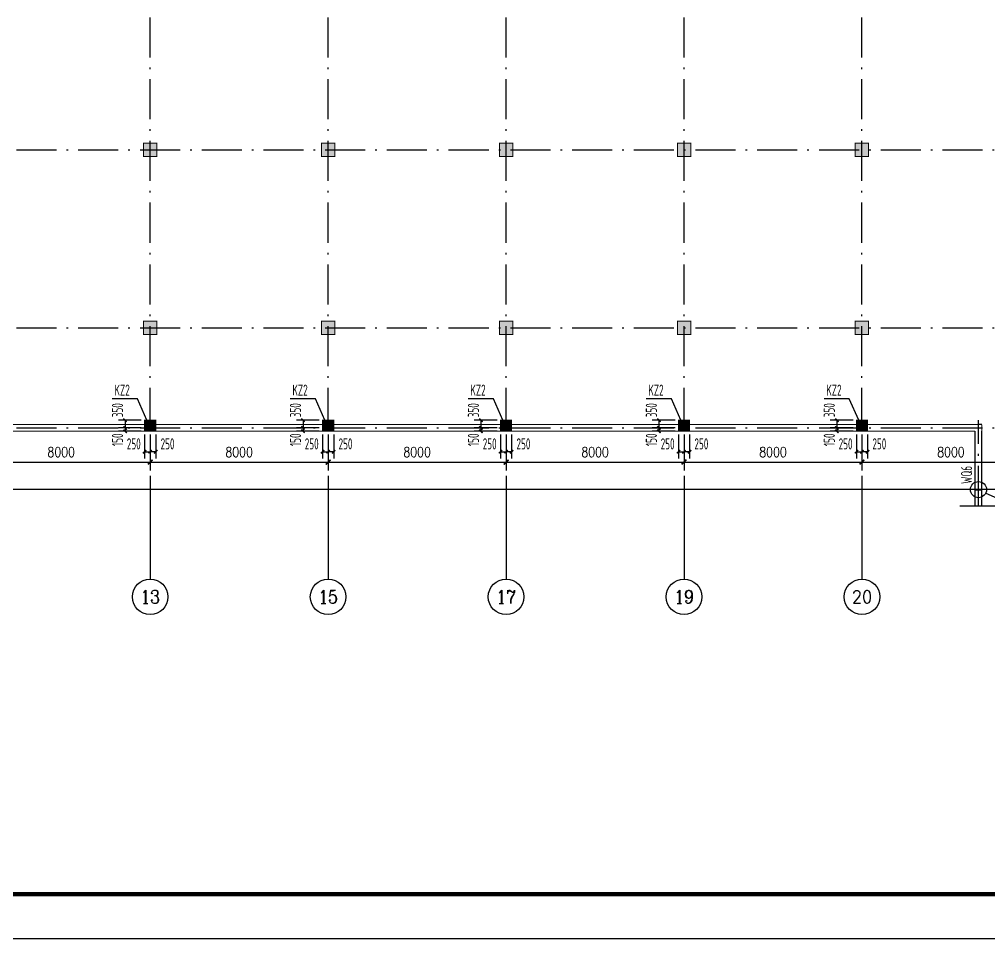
# Model space of a CAD drawing. Extents: x 2468086 to 6957054, y -3413633 to -667223.
# Drawn here: x 5003891 to 5047463, y -1259917 to -1218607 of the extents above; entities that cross this region are included whole.
import ezdxf
from ezdxf.enums import TextEntityAlignment as Align

# ---------------------------------------------------------------- set-up
doc = ezdxf.new("R2010")
doc.units = 0
doc.header["$LTSCALE"] = 100
doc.header["$MEASUREMENT"] = 0
doc.linetypes.add('2', pattern=[18.5, 12, -3, 0.5, -3])
doc.layers.get('0').update_dxf_attribs({"linetype": 'CONTINUOUS'})
doc.layers.get('DEFPOINTS').update_dxf_attribs({"linetype": 'CONTINUOUS'})
for name, color, linetype in [('AXIS', 3, 'CONTINUOUS'), ('AXIS_TEXT', 7, 'CONTINUOUS'), ('PUB_TITLE', 4, 'CONTINUOUS'), ('THIN', 7, 'CONTINUOUS'), ('WALL', 181, 'CONTINUOUS'), ('WINDOW', 4, 'CONTINUOUS'), ('墙__实线', 3, 'CONTINUOUS'), ('柱', 2, 'CONTINUOUS'), ('柱填充', 43, 'CONTINUOUS'), ('柱编号', 211, 'CONTINUOUS'), ('轴线__尺寸数字', 7, 'CONTINUOUS'), ('轴线__点划线', 252, '2'), ('通风井定位', 145, 'CONTINUOUS')]:
    doc.layers.add(name, color=color, linetype=linetype)
doc.styles.add('_TCH_AXIS', font='COMPLEX', dxfattribs={"bigfont": 'GBCBIG'})
doc.styles.add('COMPLEX', font='COMPLEX')
doc.styles.add('DIM_FONT', font='SIMPLEX.shx', dxfattribs={"width": 0.8})
doc.styles.add('GB', font='gbxwxt.shx', dxfattribs={"width": 0.7, "height": 500, "bigfont": 'gbhzfs.shx'})
doc.dimstyles.new('DIMN150', dxfattribs={"dimscale": 1.5, "dimtxt": 300, "dimasz": 100, "dimexe": 250, "dimexo": 300, "dimgap": 150, "dimtad": 1, "dimdec": 0, "dimzin": 0, "dimdsep": 46, "dimtxsty": 'DIM_FONT', "dimblk": 'ARCHTICK', "dimcen": 0.09, "dimclrt": 7, "dimazin": 2, "dimtfac": 1, "dimtdec": 0, "dimtix": 1, "dimtmove": 2, "dimatfit": 3, "dimfxl": 1, "dimtolj": 1, "dimtzin": 0, "dimarcsym": 0})
doc.dimstyles.new('LYSDIM1', dxfattribs={"dimtxt": 375, "dimasz": 1.5, "dimexe": 300, "dimexo": 150, "dimgap": 90, "dimtad": 1, "dimdec": 0, "dimzin": 0, "dimdsep": 46, "dimtxsty": 'GB', "dimblk1": 'JT', "dimblk2": 'JT', "dimsah": 1, "dimcen": 0, "dimclrt": 7, "dimadec": 0, "dimazin": 0, "dimtfac": 1, "dimtdec": 0, "dimtix": 1, "dimtmove": 2, "dimatfit": 3, "dimldrblk": 'JT', "dimfxl": 1, "dimtolj": 1, "dimtzin": 0, "dimarcsym": 0})

# ---------------------------------------------------------------- blocks, each defined once
blk = doc.blocks.new('_ARCHTICK')
at = {"color": 0, "const_width": 0.5}
blk.add_lwpolyline([(-0.71, -0.71), (0.71, 0.71)], dxfattribs=at)
blk = doc.blocks.new('*D2762')
at = {"layer": 'AXIS', "color": 0, "lineweight": -2, "transparency": 16777216}
for p, q in [((5001771, -1237418), (5001771, -1238878)), ((5009771, -1237418), (5009771, -1238878)), ((5001771, -1238503), (5009771, -1238503))]:
    blk.add_line(p, q, dxfattribs=at)
at = {"layer": 'DEFPOINTS', "color": 0, "transparency": 16777216}
for p in [(5001771, -1236968), (5009771, -1236968), (5009771, -1238503)]:
    blk.add_point(p, dxfattribs=at)
at = {"layer": 'AXIS', "color": 0, "lineweight": -2, "transparency": 16777216, "xscale": 150, "yscale": 150, "zscale": 150, "rotation": 180}
blk.add_blockref('_ARCHTICK', (5001771, -1238503), dxfattribs=at)
at = {"layer": 'AXIS', "color": 0, "lineweight": -2, "transparency": 16777216, "xscale": 150, "yscale": 150, "zscale": 150}
blk.add_blockref('_ARCHTICK', (5009771, -1238503), dxfattribs=at)
at = {"layer": 'AXIS', "color": 7, "transparency": 16777216, "insert": (5005771, -1238053), "char_height": 450, "attachment_point": 5, "style": 'DIM_FONT'}
blk.add_mtext('\\A1;8000', dxfattribs=at)
blk = doc.blocks.new('*D2763')
at = {"layer": 'AXIS', "color": 0, "lineweight": -2, "transparency": 16777216}
for p, q in [((5009771, -1237418), (5009771, -1238878)), ((5017771, -1237418), (5017771, -1238878)), ((5009771, -1238503), (5017771, -1238503))]:
    blk.add_line(p, q, dxfattribs=at)
at = {"layer": 'DEFPOINTS', "color": 0, "transparency": 16777216}
for p in [(5009771, -1236968), (5017771, -1236968), (5017771, -1238503)]:
    blk.add_point(p, dxfattribs=at)
at = {"layer": 'AXIS', "color": 0, "lineweight": -2, "transparency": 16777216, "xscale": 150, "yscale": 150, "zscale": 150, "rotation": 180}
blk.add_blockref('_ARCHTICK', (5009771, -1238503), dxfattribs=at)
at = {"layer": 'AXIS', "color": 0, "lineweight": -2, "transparency": 16777216, "xscale": 150, "yscale": 150, "zscale": 150}
blk.add_blockref('_ARCHTICK', (5017771, -1238503), dxfattribs=at)
at = {"layer": 'AXIS', "color": 7, "transparency": 16777216, "insert": (5013771, -1238053), "char_height": 450, "attachment_point": 5, "style": 'DIM_FONT'}
blk.add_mtext('\\A1;8000', dxfattribs=at)
blk = doc.blocks.new('*D2764')
at = {"layer": 'AXIS', "color": 0, "lineweight": -2, "transparency": 16777216}
for p, q in [((5017771, -1237418), (5017771, -1238878)), ((5025771, -1237418), (5025771, -1238878)), ((5017771, -1238503), (5025771, -1238503))]:
    blk.add_line(p, q, dxfattribs=at)
at = {"layer": 'DEFPOINTS', "color": 0, "transparency": 16777216}
for p in [(5017771, -1236968), (5025771, -1236968), (5025771, -1238503)]:
    blk.add_point(p, dxfattribs=at)
at = {"layer": 'AXIS', "color": 0, "lineweight": -2, "transparency": 16777216, "xscale": 150, "yscale": 150, "zscale": 150, "rotation": 180}
blk.add_blockref('_ARCHTICK', (5017771, -1238503), dxfattribs=at)
at = {"layer": 'AXIS', "color": 0, "lineweight": -2, "transparency": 16777216, "xscale": 150, "yscale": 150, "zscale": 150}
blk.add_blockref('_ARCHTICK', (5025771, -1238503), dxfattribs=at)
at = {"layer": 'AXIS', "color": 7, "transparency": 16777216, "insert": (5021771, -1238053), "char_height": 450, "attachment_point": 5, "style": 'DIM_FONT'}
blk.add_mtext('\\A1;8000', dxfattribs=at)
blk = doc.blocks.new('*D2765')
at = {"layer": 'AXIS', "color": 0, "lineweight": -2, "transparency": 16777216}
for p, q in [((5025771, -1237418), (5025771, -1238878)), ((5033771, -1237418), (5033771, -1238878)), ((5025771, -1238503), (5033771, -1238503))]:
    blk.add_line(p, q, dxfattribs=at)
at = {"layer": 'DEFPOINTS', "color": 0, "transparency": 16777216}
for p in [(5025771, -1236968), (5033771, -1236968), (5033771, -1238503)]:
    blk.add_point(p, dxfattribs=at)
at = {"layer": 'AXIS', "color": 0, "lineweight": -2, "transparency": 16777216, "xscale": 150, "yscale": 150, "zscale": 150, "rotation": 180}
blk.add_blockref('_ARCHTICK', (5025771, -1238503), dxfattribs=at)
at = {"layer": 'AXIS', "color": 0, "lineweight": -2, "transparency": 16777216, "xscale": 150, "yscale": 150, "zscale": 150}
blk.add_blockref('_ARCHTICK', (5033771, -1238503), dxfattribs=at)
at = {"layer": 'AXIS', "color": 7, "transparency": 16777216, "insert": (5029771, -1238053), "char_height": 450, "attachment_point": 5, "style": 'DIM_FONT'}
blk.add_mtext('\\A1;8000', dxfattribs=at)
blk = doc.blocks.new('*D2766')
at = {"layer": 'AXIS', "color": 0, "lineweight": -2, "transparency": 16777216}
for p, q in [((5033771, -1237418), (5033771, -1238878)), ((5041771, -1237418), (5041771, -1238878)), ((5033771, -1238503), (5041771, -1238503))]:
    blk.add_line(p, q, dxfattribs=at)
at = {"layer": 'DEFPOINTS', "color": 0, "transparency": 16777216}
for p in [(5033771, -1236968), (5041771, -1236968), (5041771, -1238503)]:
    blk.add_point(p, dxfattribs=at)
at = {"layer": 'AXIS', "color": 0, "lineweight": -2, "transparency": 16777216, "xscale": 150, "yscale": 150, "zscale": 150, "rotation": 180}
blk.add_blockref('_ARCHTICK', (5033771, -1238503), dxfattribs=at)
at = {"layer": 'AXIS', "color": 0, "lineweight": -2, "transparency": 16777216, "xscale": 150, "yscale": 150, "zscale": 150}
blk.add_blockref('_ARCHTICK', (5041771, -1238503), dxfattribs=at)
at = {"layer": 'AXIS', "color": 7, "transparency": 16777216, "insert": (5037771, -1238053), "char_height": 450, "attachment_point": 5, "style": 'DIM_FONT'}
blk.add_mtext('\\A1;8000', dxfattribs=at)
blk = doc.blocks.new('*D2767')
at = {"layer": 'AXIS', "color": 0, "lineweight": -2, "transparency": 16777216}
for p, q in [((5041771, -1237418), (5041771, -1238878)), ((5049771, -1237418), (5049771, -1238878)), ((5041771, -1238503), (5049771, -1238503))]:
    blk.add_line(p, q, dxfattribs=at)
at = {"layer": 'DEFPOINTS', "color": 0, "transparency": 16777216}
for p in [(5041771, -1236968), (5049771, -1236968), (5049771, -1238503)]:
    blk.add_point(p, dxfattribs=at)
at = {"layer": 'AXIS', "color": 0, "lineweight": -2, "transparency": 16777216, "xscale": 150, "yscale": 150, "zscale": 150, "rotation": 180}
blk.add_blockref('_ARCHTICK', (5041771, -1238503), dxfattribs=at)
at = {"layer": 'AXIS', "color": 0, "lineweight": -2, "transparency": 16777216, "xscale": 150, "yscale": 150, "zscale": 150}
blk.add_blockref('_ARCHTICK', (5049771, -1238503), dxfattribs=at)
at = {"layer": 'AXIS', "color": 7, "transparency": 16777216, "insert": (5045771, -1238053), "char_height": 450, "attachment_point": 5, "style": 'DIM_FONT'}
blk.add_mtext('\\A1;8000', dxfattribs=at)
blk = doc.blocks.new('*D2901')
at = {"layer": 'AXIS', "color": 0, "lineweight": -2, "transparency": 16777216}
for p, q in [((4926331, -1237868), (4926331, -1240100)), ((5206271, -1237868), (5206271, -1240100)), ((4926331, -1239725), (5206271, -1239725))]:
    blk.add_line(p, q, dxfattribs=at)
at = {"layer": 'DEFPOINTS', "color": 0, "transparency": 16777216}
for p in [(4926331, -1237418), (5206271, -1237418), (5206271, -1239725)]:
    blk.add_point(p, dxfattribs=at)
at = {"layer": 'AXIS', "color": 0, "lineweight": -2, "transparency": 16777216, "xscale": 150, "yscale": 150, "zscale": 150, "rotation": 180}
blk.add_blockref('_ARCHTICK', (4926331, -1239725), dxfattribs=at)
at = {"layer": 'AXIS', "color": 0, "lineweight": -2, "transparency": 16777216, "xscale": 150, "yscale": 150, "zscale": 150}
blk.add_blockref('_ARCHTICK', (5206271, -1239725), dxfattribs=at)
at = {"layer": 'AXIS', "color": 7, "transparency": 16777216, "insert": (5066301, -1239275), "char_height": 450, "attachment_point": 5, "style": 'DIM_FONT'}
blk.add_mtext('\\A1;279940', dxfattribs=at)
blk = doc.blocks.new('_AXISO')
blk.add_circle((0, 0), 0.5)
at = {"layer": 'AXIS_TEXT', "style": 'COMPLEX', "width": 1.041667}
blk.add_attdef('A', text='', height=0.56, dxfattribs=at).set_placement((-0.25, -0.28), (0.25, -0.28), align=Align.FIT)
blk = doc.blocks.new('JT')
at = {"layer": '轴线__尺寸数字', "const_width": 45}
blk.add_lwpolyline([(-50, -50), (50, 50)], dxfattribs=at)
blk.add_lwpolyline([(-50, -50), (50, 50)], dxfattribs=at)
blk = doc.blocks.new('*D3275')
at = {"layer": 'DEFPOINTS', "color": 0, "transparency": 16777216}
for p in [(5040642, -1236968), (5041521, -1236618), (5041521, -1236968)]:
    blk.add_point(p, dxfattribs=at)
at = {"layer": '通风井定位', "color": 0, "lineweight": -2, "transparency": 16777216}
for p, q in [((5041371, -1236618), (5040342, -1236618)), ((5041371, -1236968), (5040342, -1236968)), ((5040642, -1236619), (5040642, -1236966))]:
    blk.add_line(p, q, dxfattribs=at)
at = {"layer": '通风井定位', "color": 0, "lineweight": -2, "transparency": 16777216, "xscale": 1.5, "yscale": 1.5, "zscale": 1.5}
for p, rotation in [((5040642, -1236618), 90), ((5040642, -1236968), 270)]:
    blk.add_blockref('JT', p, dxfattribs=dict(at, rotation=rotation))
at = {"layer": '通风井定位', "color": 7, "transparency": 16777216, "insert": (5040302, -1236170), "char_height": 500, "attachment_point": 5, "rotation": 90, "style": 'GB'}
blk.add_mtext('\\A1;350', dxfattribs=at)
blk = doc.blocks.new('*D3276')
at = {"layer": 'DEFPOINTS', "color": 0, "transparency": 16777216}
for p in [(5041521, -1236968), (5040642, -1237118), (5041521, -1237118)]:
    blk.add_point(p, dxfattribs=at)
at = {"layer": '通风井定位', "color": 0, "lineweight": -2, "transparency": 16777216}
for p, q in [((5041371, -1236968), (5040342, -1236968)), ((5040642, -1236966), (5040642, -1236965)), ((5040642, -1236968), (5040642, -1237118)), ((5041371, -1237118), (5040342, -1237118)), ((5040642, -1237119), (5040642, -1237121))]:
    blk.add_line(p, q, dxfattribs=at)
at = {"layer": '通风井定位', "color": 0, "lineweight": -2, "transparency": 16777216, "xscale": 1.5, "yscale": 1.5, "zscale": 1.5}
for p, rotation in [((5040642, -1236968), 270), ((5040642, -1237118), 90)]:
    blk.add_blockref('JT', p, dxfattribs=dict(at, rotation=rotation))
at = {"layer": '通风井定位', "color": 7, "transparency": 16777216, "insert": (5040302, -1237501), "char_height": 500, "attachment_point": 5, "rotation": 90, "style": 'GB'}
blk.add_mtext('\\A1;150', dxfattribs=at)
blk = doc.blocks.new('*D3277')
at = {"layer": 'DEFPOINTS', "color": 0, "transparency": 16777216}
for p in [(5041771, -1237118), (5042021, -1237118), (5041771, -1238037)]:
    blk.add_point(p, dxfattribs=at)
at = {"layer": '通风井定位', "color": 0, "lineweight": -2, "transparency": 16777216}
for p, q in [((5041771, -1237268), (5041771, -1238337)), ((5042021, -1237268), (5042021, -1238337)), ((5042019, -1238037), (5041772, -1238037))]:
    blk.add_line(p, q, dxfattribs=at)
at = {"layer": '通风井定位', "color": 0, "lineweight": -2, "transparency": 16777216, "xscale": 1.5, "yscale": 1.5, "zscale": 1.5, "rotation": 180}
blk.add_blockref('JT', (5041771, -1238037), dxfattribs=at)
at = {"layer": '通风井定位', "color": 0, "lineweight": -2, "transparency": 16777216, "xscale": 1.5, "yscale": 1.5, "zscale": 1.5}
blk.add_blockref('JT', (5042021, -1238037), dxfattribs=at)
at = {"layer": '通风井定位', "color": 7, "transparency": 16777216, "insert": (5042551, -1237684), "char_height": 500, "attachment_point": 5, "style": 'GB'}
blk.add_mtext('\\A1;250', dxfattribs=at)
blk = doc.blocks.new('*D3278')
at = {"layer": 'DEFPOINTS', "color": 0, "transparency": 16777216}
for p in [(5041521, -1237118), (5041771, -1237118), (5041771, -1238037)]:
    blk.add_point(p, dxfattribs=at)
at = {"layer": '通风井定位', "color": 0, "lineweight": -2, "transparency": 16777216}
for p, q in [((5041521, -1237268), (5041521, -1238337)), ((5041771, -1237268), (5041771, -1238337)), ((5041522, -1238037), (5041769, -1238037))]:
    blk.add_line(p, q, dxfattribs=at)
at = {"layer": '通风井定位', "color": 0, "lineweight": -2, "transparency": 16777216, "xscale": 1.5, "yscale": 1.5, "zscale": 1.5, "rotation": 180}
blk.add_blockref('JT', (5041521, -1238037), dxfattribs=at)
at = {"layer": '通风井定位', "color": 0, "lineweight": -2, "transparency": 16777216, "xscale": 1.5, "yscale": 1.5, "zscale": 1.5}
blk.add_blockref('JT', (5041771, -1238037), dxfattribs=at)
at = {"layer": '通风井定位', "color": 7, "transparency": 16777216, "insert": (5041033, -1237684), "char_height": 500, "attachment_point": 5, "style": 'GB'}
blk.add_mtext('\\A1;250', dxfattribs=at)
blk = doc.blocks.new('*D3279')
at = {"layer": 'DEFPOINTS', "color": 0, "transparency": 16777216}
for p in [(5032642, -1236968), (5033521, -1236618), (5033521, -1236968)]:
    blk.add_point(p, dxfattribs=at)
at = {"layer": '通风井定位', "color": 0, "lineweight": -2, "transparency": 16777216}
for p, q in [((5033371, -1236618), (5032342, -1236618)), ((5033371, -1236968), (5032342, -1236968)), ((5032642, -1236619), (5032642, -1236966))]:
    blk.add_line(p, q, dxfattribs=at)
at = {"layer": '通风井定位', "color": 0, "lineweight": -2, "transparency": 16777216, "xscale": 1.5, "yscale": 1.5, "zscale": 1.5}
for p, rotation in [((5032642, -1236618), 90), ((5032642, -1236968), 270)]:
    blk.add_blockref('JT', p, dxfattribs=dict(at, rotation=rotation))
at = {"layer": '通风井定位', "color": 7, "transparency": 16777216, "insert": (5032302, -1236170), "char_height": 500, "attachment_point": 5, "rotation": 90, "style": 'GB'}
blk.add_mtext('\\A1;350', dxfattribs=at)
blk = doc.blocks.new('*D3280')
at = {"layer": 'DEFPOINTS', "color": 0, "transparency": 16777216}
for p in [(5033521, -1236968), (5032642, -1237118), (5033521, -1237118)]:
    blk.add_point(p, dxfattribs=at)
at = {"layer": '通风井定位', "color": 0, "lineweight": -2, "transparency": 16777216}
for p, q in [((5033371, -1236968), (5032342, -1236968)), ((5032642, -1236966), (5032642, -1236965)), ((5032642, -1236968), (5032642, -1237118)), ((5033371, -1237118), (5032342, -1237118)), ((5032642, -1237119), (5032642, -1237121))]:
    blk.add_line(p, q, dxfattribs=at)
at = {"layer": '通风井定位', "color": 0, "lineweight": -2, "transparency": 16777216, "xscale": 1.5, "yscale": 1.5, "zscale": 1.5}
for p, rotation in [((5032642, -1236968), 270), ((5032642, -1237118), 90)]:
    blk.add_blockref('JT', p, dxfattribs=dict(at, rotation=rotation))
at = {"layer": '通风井定位', "color": 7, "transparency": 16777216, "insert": (5032302, -1237501), "char_height": 500, "attachment_point": 5, "rotation": 90, "style": 'GB'}
blk.add_mtext('\\A1;150', dxfattribs=at)
blk = doc.blocks.new('*D3281')
at = {"layer": 'DEFPOINTS', "color": 0, "transparency": 16777216}
for p in [(5033771, -1237118), (5034021, -1237118), (5033771, -1238037)]:
    blk.add_point(p, dxfattribs=at)
at = {"layer": '通风井定位', "color": 0, "lineweight": -2, "transparency": 16777216}
for p, q in [((5033771, -1237268), (5033771, -1238337)), ((5034021, -1237268), (5034021, -1238337)), ((5034019, -1238037), (5033772, -1238037))]:
    blk.add_line(p, q, dxfattribs=at)
at = {"layer": '通风井定位', "color": 0, "lineweight": -2, "transparency": 16777216, "xscale": 1.5, "yscale": 1.5, "zscale": 1.5, "rotation": 180}
blk.add_blockref('JT', (5033771, -1238037), dxfattribs=at)
at = {"layer": '通风井定位', "color": 0, "lineweight": -2, "transparency": 16777216, "xscale": 1.5, "yscale": 1.5, "zscale": 1.5}
blk.add_blockref('JT', (5034021, -1238037), dxfattribs=at)
at = {"layer": '通风井定位', "color": 7, "transparency": 16777216, "insert": (5034551, -1237684), "char_height": 500, "attachment_point": 5, "style": 'GB'}
blk.add_mtext('\\A1;250', dxfattribs=at)
blk = doc.blocks.new('*D3282')
at = {"layer": 'DEFPOINTS', "color": 0, "transparency": 16777216}
for p in [(5033521, -1237118), (5033771, -1237118), (5033771, -1238037)]:
    blk.add_point(p, dxfattribs=at)
at = {"layer": '通风井定位', "color": 0, "lineweight": -2, "transparency": 16777216}
for p, q in [((5033521, -1237268), (5033521, -1238337)), ((5033771, -1237268), (5033771, -1238337)), ((5033522, -1238037), (5033769, -1238037))]:
    blk.add_line(p, q, dxfattribs=at)
at = {"layer": '通风井定位', "color": 0, "lineweight": -2, "transparency": 16777216, "xscale": 1.5, "yscale": 1.5, "zscale": 1.5, "rotation": 180}
blk.add_blockref('JT', (5033521, -1238037), dxfattribs=at)
at = {"layer": '通风井定位', "color": 0, "lineweight": -2, "transparency": 16777216, "xscale": 1.5, "yscale": 1.5, "zscale": 1.5}
blk.add_blockref('JT', (5033771, -1238037), dxfattribs=at)
at = {"layer": '通风井定位', "color": 7, "transparency": 16777216, "insert": (5033033, -1237684), "char_height": 500, "attachment_point": 5, "style": 'GB'}
blk.add_mtext('\\A1;250', dxfattribs=at)
blk = doc.blocks.new('*D3283')
at = {"layer": 'DEFPOINTS', "color": 0, "transparency": 16777216}
for p in [(5024642, -1236968), (5025521, -1236618), (5025521, -1236968)]:
    blk.add_point(p, dxfattribs=at)
at = {"layer": '通风井定位', "color": 0, "lineweight": -2, "transparency": 16777216}
for p, q in [((5025371, -1236618), (5024342, -1236618)), ((5025371, -1236968), (5024342, -1236968)), ((5024642, -1236619), (5024642, -1236966))]:
    blk.add_line(p, q, dxfattribs=at)
at = {"layer": '通风井定位', "color": 0, "lineweight": -2, "transparency": 16777216, "xscale": 1.5, "yscale": 1.5, "zscale": 1.5}
for p, rotation in [((5024642, -1236618), 90), ((5024642, -1236968), 270)]:
    blk.add_blockref('JT', p, dxfattribs=dict(at, rotation=rotation))
at = {"layer": '通风井定位', "color": 7, "transparency": 16777216, "insert": (5024302, -1236170), "char_height": 500, "attachment_point": 5, "rotation": 90, "style": 'GB'}
blk.add_mtext('\\A1;350', dxfattribs=at)
blk = doc.blocks.new('*D3284')
at = {"layer": 'DEFPOINTS', "color": 0, "transparency": 16777216}
for p in [(5025521, -1236968), (5024642, -1237118), (5025521, -1237118)]:
    blk.add_point(p, dxfattribs=at)
at = {"layer": '通风井定位', "color": 0, "lineweight": -2, "transparency": 16777216}
for p, q in [((5025371, -1236968), (5024342, -1236968)), ((5024642, -1236966), (5024642, -1236965)), ((5024642, -1236968), (5024642, -1237118)), ((5025371, -1237118), (5024342, -1237118)), ((5024642, -1237119), (5024642, -1237121))]:
    blk.add_line(p, q, dxfattribs=at)
at = {"layer": '通风井定位', "color": 0, "lineweight": -2, "transparency": 16777216, "xscale": 1.5, "yscale": 1.5, "zscale": 1.5}
for p, rotation in [((5024642, -1236968), 270), ((5024642, -1237118), 90)]:
    blk.add_blockref('JT', p, dxfattribs=dict(at, rotation=rotation))
at = {"layer": '通风井定位', "color": 7, "transparency": 16777216, "insert": (5024302, -1237501), "char_height": 500, "attachment_point": 5, "rotation": 90, "style": 'GB'}
blk.add_mtext('\\A1;150', dxfattribs=at)
blk = doc.blocks.new('*D3285')
at = {"layer": 'DEFPOINTS', "color": 0, "transparency": 16777216}
for p in [(5025771, -1237118), (5026021, -1237118), (5025771, -1238037)]:
    blk.add_point(p, dxfattribs=at)
at = {"layer": '通风井定位', "color": 0, "lineweight": -2, "transparency": 16777216}
for p, q in [((5025771, -1237268), (5025771, -1238337)), ((5026021, -1237268), (5026021, -1238337)), ((5026019, -1238037), (5025772, -1238037))]:
    blk.add_line(p, q, dxfattribs=at)
at = {"layer": '通风井定位', "color": 0, "lineweight": -2, "transparency": 16777216, "xscale": 1.5, "yscale": 1.5, "zscale": 1.5, "rotation": 180}
blk.add_blockref('JT', (5025771, -1238037), dxfattribs=at)
at = {"layer": '通风井定位', "color": 0, "lineweight": -2, "transparency": 16777216, "xscale": 1.5, "yscale": 1.5, "zscale": 1.5}
blk.add_blockref('JT', (5026021, -1238037), dxfattribs=at)
at = {"layer": '通风井定位', "color": 7, "transparency": 16777216, "insert": (5026551, -1237684), "char_height": 500, "attachment_point": 5, "style": 'GB'}
blk.add_mtext('\\A1;250', dxfattribs=at)
blk = doc.blocks.new('*D3286')
at = {"layer": 'DEFPOINTS', "color": 0, "transparency": 16777216}
for p in [(5025521, -1237118), (5025771, -1237118), (5025771, -1238037)]:
    blk.add_point(p, dxfattribs=at)
at = {"layer": '通风井定位', "color": 0, "lineweight": -2, "transparency": 16777216}
for p, q in [((5025521, -1237268), (5025521, -1238337)), ((5025771, -1237268), (5025771, -1238337)), ((5025522, -1238037), (5025769, -1238037))]:
    blk.add_line(p, q, dxfattribs=at)
at = {"layer": '通风井定位', "color": 0, "lineweight": -2, "transparency": 16777216, "xscale": 1.5, "yscale": 1.5, "zscale": 1.5, "rotation": 180}
blk.add_blockref('JT', (5025521, -1238037), dxfattribs=at)
at = {"layer": '通风井定位', "color": 0, "lineweight": -2, "transparency": 16777216, "xscale": 1.5, "yscale": 1.5, "zscale": 1.5}
blk.add_blockref('JT', (5025771, -1238037), dxfattribs=at)
at = {"layer": '通风井定位', "color": 7, "transparency": 16777216, "insert": (5025033, -1237684), "char_height": 500, "attachment_point": 5, "style": 'GB'}
blk.add_mtext('\\A1;250', dxfattribs=at)
blk = doc.blocks.new('*D3287')
at = {"layer": 'DEFPOINTS', "color": 0, "transparency": 16777216}
for p in [(5016642, -1236968), (5017521, -1236618), (5017521, -1236968)]:
    blk.add_point(p, dxfattribs=at)
at = {"layer": '通风井定位', "color": 0, "lineweight": -2, "transparency": 16777216}
for p, q in [((5017371, -1236618), (5016342, -1236618)), ((5017371, -1236968), (5016342, -1236968)), ((5016642, -1236619), (5016642, -1236966))]:
    blk.add_line(p, q, dxfattribs=at)
at = {"layer": '通风井定位', "color": 0, "lineweight": -2, "transparency": 16777216, "xscale": 1.5, "yscale": 1.5, "zscale": 1.5}
for p, rotation in [((5016642, -1236618), 90), ((5016642, -1236968), 270)]:
    blk.add_blockref('JT', p, dxfattribs=dict(at, rotation=rotation))
at = {"layer": '通风井定位', "color": 7, "transparency": 16777216, "insert": (5016302, -1236170), "char_height": 500, "attachment_point": 5, "rotation": 90, "style": 'GB'}
blk.add_mtext('\\A1;350', dxfattribs=at)
blk = doc.blocks.new('*D3288')
at = {"layer": 'DEFPOINTS', "color": 0, "transparency": 16777216}
for p in [(5017521, -1236968), (5016642, -1237118), (5017521, -1237118)]:
    blk.add_point(p, dxfattribs=at)
at = {"layer": '通风井定位', "color": 0, "lineweight": -2, "transparency": 16777216}
for p, q in [((5017371, -1236968), (5016342, -1236968)), ((5016642, -1236966), (5016642, -1236965)), ((5016642, -1236968), (5016642, -1237118)), ((5017371, -1237118), (5016342, -1237118)), ((5016642, -1237119), (5016642, -1237121))]:
    blk.add_line(p, q, dxfattribs=at)
at = {"layer": '通风井定位', "color": 0, "lineweight": -2, "transparency": 16777216, "xscale": 1.5, "yscale": 1.5, "zscale": 1.5}
for p, rotation in [((5016642, -1236968), 270), ((5016642, -1237118), 90)]:
    blk.add_blockref('JT', p, dxfattribs=dict(at, rotation=rotation))
at = {"layer": '通风井定位', "color": 7, "transparency": 16777216, "insert": (5016302, -1237501), "char_height": 500, "attachment_point": 5, "rotation": 90, "style": 'GB'}
blk.add_mtext('\\A1;150', dxfattribs=at)
blk = doc.blocks.new('*D3289')
at = {"layer": 'DEFPOINTS', "color": 0, "transparency": 16777216}
for p in [(5017771, -1237118), (5018021, -1237118), (5017771, -1238037)]:
    blk.add_point(p, dxfattribs=at)
at = {"layer": '通风井定位', "color": 0, "lineweight": -2, "transparency": 16777216}
for p, q in [((5017771, -1237268), (5017771, -1238337)), ((5018021, -1237268), (5018021, -1238337)), ((5018019, -1238037), (5017772, -1238037))]:
    blk.add_line(p, q, dxfattribs=at)
at = {"layer": '通风井定位', "color": 0, "lineweight": -2, "transparency": 16777216, "xscale": 1.5, "yscale": 1.5, "zscale": 1.5, "rotation": 180}
blk.add_blockref('JT', (5017771, -1238037), dxfattribs=at)
at = {"layer": '通风井定位', "color": 0, "lineweight": -2, "transparency": 16777216, "xscale": 1.5, "yscale": 1.5, "zscale": 1.5}
blk.add_blockref('JT', (5018021, -1238037), dxfattribs=at)
at = {"layer": '通风井定位', "color": 7, "transparency": 16777216, "insert": (5018551, -1237684), "char_height": 500, "attachment_point": 5, "style": 'GB'}
blk.add_mtext('\\A1;250', dxfattribs=at)
blk = doc.blocks.new('*D3290')
at = {"layer": 'DEFPOINTS', "color": 0, "transparency": 16777216}
for p in [(5017521, -1237118), (5017771, -1237118), (5017771, -1238037)]:
    blk.add_point(p, dxfattribs=at)
at = {"layer": '通风井定位', "color": 0, "lineweight": -2, "transparency": 16777216}
for p, q in [((5017521, -1237268), (5017521, -1238337)), ((5017771, -1237268), (5017771, -1238337)), ((5017522, -1238037), (5017769, -1238037))]:
    blk.add_line(p, q, dxfattribs=at)
at = {"layer": '通风井定位', "color": 0, "lineweight": -2, "transparency": 16777216, "xscale": 1.5, "yscale": 1.5, "zscale": 1.5, "rotation": 180}
blk.add_blockref('JT', (5017521, -1238037), dxfattribs=at)
at = {"layer": '通风井定位', "color": 0, "lineweight": -2, "transparency": 16777216, "xscale": 1.5, "yscale": 1.5, "zscale": 1.5}
blk.add_blockref('JT', (5017771, -1238037), dxfattribs=at)
at = {"layer": '通风井定位', "color": 7, "transparency": 16777216, "insert": (5017033, -1237684), "char_height": 500, "attachment_point": 5, "style": 'GB'}
blk.add_mtext('\\A1;250', dxfattribs=at)
blk = doc.blocks.new('*D3291')
at = {"layer": 'DEFPOINTS', "color": 0, "transparency": 16777216}
for p in [(5008642, -1236968), (5009521, -1236618), (5009521, -1236968)]:
    blk.add_point(p, dxfattribs=at)
at = {"layer": '通风井定位', "color": 0, "lineweight": -2, "transparency": 16777216}
for p, q in [((5009371, -1236618), (5008342, -1236618)), ((5009371, -1236968), (5008342, -1236968)), ((5008642, -1236619), (5008642, -1236966))]:
    blk.add_line(p, q, dxfattribs=at)
at = {"layer": '通风井定位', "color": 0, "lineweight": -2, "transparency": 16777216, "xscale": 1.5, "yscale": 1.5, "zscale": 1.5}
for p, rotation in [((5008642, -1236618), 90), ((5008642, -1236968), 270)]:
    blk.add_blockref('JT', p, dxfattribs=dict(at, rotation=rotation))
at = {"layer": '通风井定位', "color": 7, "transparency": 16777216, "insert": (5008302, -1236170), "char_height": 500, "attachment_point": 5, "rotation": 90, "style": 'GB'}
blk.add_mtext('\\A1;350', dxfattribs=at)
blk = doc.blocks.new('*D3292')
at = {"layer": 'DEFPOINTS', "color": 0, "transparency": 16777216}
for p in [(5009521, -1236968), (5008642, -1237118), (5009521, -1237118)]:
    blk.add_point(p, dxfattribs=at)
at = {"layer": '通风井定位', "color": 0, "lineweight": -2, "transparency": 16777216}
for p, q in [((5009371, -1236968), (5008342, -1236968)), ((5008642, -1236966), (5008642, -1236965)), ((5008642, -1236968), (5008642, -1237118)), ((5009371, -1237118), (5008342, -1237118)), ((5008642, -1237119), (5008642, -1237121))]:
    blk.add_line(p, q, dxfattribs=at)
at = {"layer": '通风井定位', "color": 0, "lineweight": -2, "transparency": 16777216, "xscale": 1.5, "yscale": 1.5, "zscale": 1.5}
for p, rotation in [((5008642, -1236968), 270), ((5008642, -1237118), 90)]:
    blk.add_blockref('JT', p, dxfattribs=dict(at, rotation=rotation))
at = {"layer": '通风井定位', "color": 7, "transparency": 16777216, "insert": (5008302, -1237501), "char_height": 500, "attachment_point": 5, "rotation": 90, "style": 'GB'}
blk.add_mtext('\\A1;150', dxfattribs=at)
blk = doc.blocks.new('*D3293')
at = {"layer": 'DEFPOINTS', "color": 0, "transparency": 16777216}
for p in [(5009771, -1237118), (5010021, -1237118), (5009771, -1238037)]:
    blk.add_point(p, dxfattribs=at)
at = {"layer": '通风井定位', "color": 0, "lineweight": -2, "transparency": 16777216}
for p, q in [((5009771, -1237268), (5009771, -1238337)), ((5010021, -1237268), (5010021, -1238337)), ((5010019, -1238037), (5009772, -1238037))]:
    blk.add_line(p, q, dxfattribs=at)
at = {"layer": '通风井定位', "color": 0, "lineweight": -2, "transparency": 16777216, "xscale": 1.5, "yscale": 1.5, "zscale": 1.5, "rotation": 180}
blk.add_blockref('JT', (5009771, -1238037), dxfattribs=at)
at = {"layer": '通风井定位', "color": 0, "lineweight": -2, "transparency": 16777216, "xscale": 1.5, "yscale": 1.5, "zscale": 1.5}
blk.add_blockref('JT', (5010021, -1238037), dxfattribs=at)
at = {"layer": '通风井定位', "color": 7, "transparency": 16777216, "insert": (5010551, -1237684), "char_height": 500, "attachment_point": 5, "style": 'GB'}
blk.add_mtext('\\A1;250', dxfattribs=at)
blk = doc.blocks.new('*D3294')
at = {"layer": 'DEFPOINTS', "color": 0, "transparency": 16777216}
for p in [(5009521, -1237118), (5009771, -1237118), (5009771, -1238037)]:
    blk.add_point(p, dxfattribs=at)
at = {"layer": '通风井定位', "color": 0, "lineweight": -2, "transparency": 16777216}
for p, q in [((5009521, -1237268), (5009521, -1238337)), ((5009771, -1237268), (5009771, -1238337)), ((5009522, -1238037), (5009769, -1238037))]:
    blk.add_line(p, q, dxfattribs=at)
at = {"layer": '通风井定位', "color": 0, "lineweight": -2, "transparency": 16777216, "xscale": 1.5, "yscale": 1.5, "zscale": 1.5, "rotation": 180}
blk.add_blockref('JT', (5009521, -1238037), dxfattribs=at)
at = {"layer": '通风井定位', "color": 0, "lineweight": -2, "transparency": 16777216, "xscale": 1.5, "yscale": 1.5, "zscale": 1.5}
blk.add_blockref('JT', (5009771, -1238037), dxfattribs=at)
at = {"layer": '通风井定位', "color": 7, "transparency": 16777216, "insert": (5009033, -1237684), "char_height": 500, "attachment_point": 5, "style": 'GB'}
blk.add_mtext('\\A1;250', dxfattribs=at)
blk = doc.blocks.new('a00')
at = {"layer": 'PUB_TITLE'}
blk.add_lwpolyline([(2049330, 4204231), (2376330, 4204231), (2376330, 4372431), (2049330, 4372431)], close=True, dxfattribs=at)
at = {"layer": 'PUB_TITLE', "const_width": 200}
blk.add_lwpolyline([(2054330, 4206231), (2374330, 4206231), (2374330, 4370431), (2054330, 4370431)], close=True, dxfattribs=at)

msp = doc.modelspace()

# ---------------------------------------------------------------- hatches: boundary and pattern name
at = {"layer": '柱填充'}
for points in [[(5009470.8, -1224167.6), (5009470.8, -1224767.6), (5010070.8, -1224767.6), (5010070.8, -1224167.6)], [(5017470.8, -1224167.6), (5017470.8, -1224767.6), (5018070.8, -1224767.6), (5018070.8, -1224167.6)], [(5025470.8, -1224167.6), (5025470.8, -1224767.6), (5026070.8, -1224767.6), (5026070.8, -1224167.6)], [(5033470.8, -1224167.6), (5033470.8, -1224767.6), (5034070.8, -1224767.6), (5034070.8, -1224167.6)], [(5041470.8, -1224167.6), (5041470.8, -1224767.6), (5042070.8, -1224767.6), (5042070.8, -1224167.6)], [(5009470.8, -1232167.6), (5009470.8, -1232767.6), (5010070.8, -1232767.6), (5010070.8, -1232167.6)], [(5017470.8, -1232167.6), (5017470.8, -1232767.6), (5018070.8, -1232767.6), (5018070.8, -1232167.6)], [(5025470.8, -1232167.6), (5025470.8, -1232767.6), (5026070.8, -1232767.6), (5026070.8, -1232167.6)], [(5033470.8, -1232167.6), (5033470.8, -1232767.6), (5034070.8, -1232767.6), (5034070.8, -1232167.6)], [(5041470.8, -1232167.6), (5041470.8, -1232767.6), (5042070.8, -1232767.6), (5042070.8, -1232167.6)], [(5009520.8, -1236617.6), (5009520.8, -1237117.6), (5010020.8, -1237117.6), (5010020.8, -1236617.6)], [(5017520.8, -1236617.6), (5017520.8, -1237117.6), (5018020.8, -1237117.6), (5018020.8, -1236617.6)], [(5025520.8, -1236617.6), (5025520.8, -1237117.6), (5026020.8, -1237117.6), (5026020.8, -1236617.6)], [(5033520.8, -1236617.6), (5033520.8, -1237117.6), (5034020.8, -1237117.6), (5034020.8, -1236617.6)], [(5041520.8, -1236617.6), (5041520.8, -1237117.6), (5042020.8, -1237117.6), (5042020.8, -1236617.6)]]:
    msp.add_hatch(color=256, dxfattribs=at).paths.add_polyline_path(points)

# ---------------------------------------------------------------- linework, layer by layer
at = {"layer": 'AXIS'}
for p, q in [((5009770.8, -1239123.1), (5009770.8, -1243757)), ((5017770.8, -1239123.1), (5017770.8, -1243757)), ((5025770.8, -1239123.1), (5025770.8, -1243757)), ((5033770.8, -1239123.1), (5033770.8, -1243757)), ((5041770.8, -1239123.1), (5041770.8, -1243757))]:
    msp.add_line(p, q, dxfattribs=at)
at = {"layer": 'THIN', "elevation": 0}
msp.add_lwpolyline([(5046170.3, -1240463.6), (5047950.3, -1240463.6), (5048055.3, -1240133.6), (5048235.3, -1240793.6), (5048340.3, -1240463.6), (5050404.5, -1240463.6)], dxfattribs=at)
at = {"layer": 'WALL'}
for p, q in [((5047156, -1236817.6), (5047006, -1236817.6)), ((5046856, -1239733.6), (5046856, -1237117.6)), ((5047156, -1239733.6), (5047156, -1237117.6)), ((5046856, -1239733.6), (5047156, -1239733.6)), ((5046856, -1240463.6), (5046856, -1239763.6)), ((5046856.5, -1239733.6, 0), (5047156.5, -1239733.6, 0)), ((5047156, -1240463.6), (5047156, -1239763.6)), ((5046856, -1240463.6), (5047156, -1240463.6))]:
    msp.add_line(p, q, dxfattribs=at)
at = {"layer": 'WINDOW'}
for p, q in [((5046856, -1239733.6, 0), (5047156, -1239733.6, 0)), ((5046856, -1239733.6, 0), (5047154.8, -1239733.6, 0)), ((5047156, -1239733.6), (5046856, -1239733.6)), ((5047156, -1239763.6), (5046856, -1239763.6)), ((5047156, -1239763.6, 0), (5046856, -1239763.6, 0))]:
    msp.add_line(p, q, dxfattribs=at)
at = {"layer": '墙__实线', "color": 94, "const_width": 45}
for points in [[(5002020.8, -1236817.6), (5009520.8, -1236817.6)], [(5010020.8, -1236817.6), (5017520.8, -1236817.6)], [(5018020.8, -1236817.6), (5025520.8, -1236817.6)], [(5026020.8, -1236817.6), (5033520.8, -1236817.6)], [(5034020.8, -1236817.6), (5041520.8, -1236817.6)], [(5042020.8, -1236817.6), (5047156, -1236817.6)], [(5047156, -1239733.6), (5047156, -1236817.6)], [(5002020.8, -1237117.6), (5009520.8, -1237117.6)], [(5010020.8, -1237117.6), (5017520.8, -1237117.6)], [(5018020.8, -1237117.6), (5025520.8, -1237117.6)], [(5026020.8, -1237117.6), (5033520.8, -1237117.6)], [(5034020.8, -1237117.6), (5041520.8, -1237117.6)], [(5042020.8, -1237117.6), (5046856, -1237117.6)], [(5047156, -1240463.6), (5047156, -1239763.6)]]:
    msp.add_lwpolyline(points, dxfattribs=at)
at = {"layer": '墙__实线', "color": 94, "const_width": 45, "elevation": 0}
for points in [[(5046856, -1239733.6), (5046856, -1237127.8)], [(5046856, -1240463.6), (5046856, -1239763.6)]]:
    msp.add_lwpolyline(points, dxfattribs=at)
at = {"layer": '柱', "const_width": 45}
for points in [[(5009470.8, -1224167.6), (5009470.8, -1224767.6), (5010070.8, -1224767.6), (5010070.8, -1224167.6), (5009470.8, -1224167.6)], [(5017470.8, -1224167.6), (5017470.8, -1224767.6), (5018070.8, -1224767.6), (5018070.8, -1224167.6), (5017470.8, -1224167.6)], [(5025470.8, -1224167.6), (5025470.8, -1224767.6), (5026070.8, -1224767.6), (5026070.8, -1224167.6), (5025470.8, -1224167.6)], [(5033470.8, -1224167.6), (5033470.8, -1224767.6), (5034070.8, -1224767.6), (5034070.8, -1224167.6), (5033470.8, -1224167.6)], [(5041470.8, -1224167.6), (5041470.8, -1224767.6), (5042070.8, -1224767.6), (5042070.8, -1224167.6), (5041470.8, -1224167.6)], [(5009470.8, -1232167.6), (5009470.8, -1232767.6), (5010070.8, -1232767.6), (5010070.8, -1232167.6), (5009470.8, -1232167.6)], [(5017470.8, -1232167.6), (5017470.8, -1232767.6), (5018070.8, -1232767.6), (5018070.8, -1232167.6), (5017470.8, -1232167.6)], [(5025470.8, -1232167.6), (5025470.8, -1232767.6), (5026070.8, -1232767.6), (5026070.8, -1232167.6), (5025470.8, -1232167.6)], [(5033470.8, -1232167.6), (5033470.8, -1232767.6), (5034070.8, -1232767.6), (5034070.8, -1232167.6), (5033470.8, -1232167.6)], [(5041470.8, -1232167.6), (5041470.8, -1232767.6), (5042070.8, -1232767.6), (5042070.8, -1232167.6), (5041470.8, -1232167.6)], [(5009520.8, -1236617.6), (5009520.8, -1237117.6), (5010020.8, -1237117.6), (5010020.8, -1236617.6), (5009520.8, -1236617.6)], [(5017520.8, -1236617.6), (5017520.8, -1237117.6), (5018020.8, -1237117.6), (5018020.8, -1236617.6), (5017520.8, -1236617.6)], [(5025520.8, -1236617.6), (5025520.8, -1237117.6), (5026020.8, -1237117.6), (5026020.8, -1236617.6), (5025520.8, -1236617.6)], [(5033520.8, -1236617.6), (5033520.8, -1237117.6), (5034020.8, -1237117.6), (5034020.8, -1236617.6), (5033520.8, -1236617.6)], [(5041520.8, -1236617.6), (5041520.8, -1237117.6), (5042020.8, -1237117.6), (5042020.8, -1236617.6), (5041520.8, -1236617.6)]]:
    msp.add_lwpolyline(points, dxfattribs=at)
at = {"layer": '柱填充'}
msp.add_line((5047331.9, -1239898.3, 0), (5050523.7, -1241294, 0), dxfattribs=at)
at = {"layer": '柱填充', "const_width": 45, "elevation": 0}
msp.add_lwpolyline([(5047006, -1239578.3), (5047006, -1239899.1)], dxfattribs=at)
at = {"layer": '柱填充'}
msp.add_circle((5047006, -1239738.7, 0), 362.9, dxfattribs=at)
at = {"layer": '柱编号'}
for p, q in [((5009200.6, -1235663.3), (5008068.4, -1235663.3)), ((5009623.4, -1236617.6), (5009200.6, -1235663.3)), ((5017200.6, -1235663.3), (5016068.4, -1235663.3)), ((5017623.4, -1236617.6), (5017200.6, -1235663.3)), ((5025200.6, -1235663.3), (5024068.4, -1235663.3)), ((5025623.4, -1236617.6), (5025200.6, -1235663.3)), ((5033200.7, -1235663.3), (5032068.5, -1235663.3)), ((5033623.4, -1236617.6), (5033200.7, -1235663.3)), ((5041200.7, -1235663.3), (5040068.5, -1235663.3)), ((5041623.4, -1236617.6), (5041200.7, -1235663.3))]:
    msp.add_line(p, q, dxfattribs=at)
at = {"layer": '轴线__点划线', "ltscale": 1.5}
for p, q in [((5009770.8, -1236967.6), (5009770.8, -1096231.2)), ((5017770.8, -1236967.6), (5017770.8, -1156267.8)), ((5025770.8, -1236967.6), (5025770.8, -1156267.8)), ((5033770.8, -1236967.6), (5033770.8, -1156267.8)), ((5041770.8, -1236967.6), (5041770.8, -1179267.8)), ((4923288.4, -1224467.6), (5210016.5, -1224467.6)), ((4923288.4, -1232467.6), (5210016.5, -1232467.6)), ((4923288.4, -1236967.6), (5210016.5, -1236967.6)), ((5047006, -1240463.6, 0), (5047006, -1236613.6, 0))]:
    msp.add_line(p, q, dxfattribs=at)

# ---------------------------------------------------------------- block references
at = {"layer": 'AXIS'}
ref = msp.add_blockref('_AXISO', (5009770.8, -1244557), dxfattribs=dict(at, xscale=1600, yscale=1600, zscale=1600))
ref.add_attrib('A', '13', dxfattribs={"layer": 'AXIS_TEXT', "ltscale": 500, "height": 593.74, "style": '_TCH_AXIS', "width": 1.068966}).set_placement((5009332.6, -1244853.9), (5010209, -1244853.9), align=Align.FIT)
ref = msp.add_blockref('_AXISO', (5017770.8, -1244557), dxfattribs=dict(at, xscale=1600, yscale=1600, zscale=1600))
ref.add_attrib('A', '15', dxfattribs={"layer": 'AXIS_TEXT', "ltscale": 500, "height": 593.74, "style": '_TCH_AXIS', "width": 1.068966}).set_placement((5017332.6, -1244853.9), (5018209, -1244853.9), align=Align.FIT)
ref = msp.add_blockref('_AXISO', (5025770.8, -1244557), dxfattribs=dict(at, xscale=1600, yscale=1600, zscale=1600))
ref.add_attrib('A', '17', dxfattribs={"layer": 'AXIS_TEXT', "ltscale": 500, "height": 593.74, "style": '_TCH_AXIS', "width": 1.068966}).set_placement((5025332.6, -1244853.9), (5026209, -1244853.9), align=Align.FIT)
ref = msp.add_blockref('_AXISO', (5033770.8, -1244557), dxfattribs=dict(at, xscale=1600, yscale=1600, zscale=1600))
ref.add_attrib('A', '19', dxfattribs={"layer": 'AXIS_TEXT', "ltscale": 500, "height": 605.87, "style": '_TCH_AXIS', "width": 1.034483}).set_placement((5033338, -1244859.9), (5034203.6, -1244859.9), align=Align.FIT)
ref = msp.add_blockref('_AXISO', (5041770.8, -1244557), dxfattribs=dict(at, xscale=1600, yscale=1600, zscale=1600))
ref.add_attrib('A', '20', dxfattribs={"layer": 'AXIS_TEXT', "ltscale": 500, "height": 559.82, "style": '_TCH_AXIS'}).set_placement((5041317.6, -1244836.9), (5042224, -1244836.9), align=Align.FIT)
at = {"layer": '墙__实线'}
msp.add_blockref('a00', (2867020.5, -5464147.8), dxfattribs=at)

# ---------------------------------------------------------------- texts
at = {"style": 'GB', "width": 0.7}
msp.add_text('WQ6', height=500, rotation=90, dxfattribs=at).set_placement((5046720.7, -1239482.9))
at = {"layer": '柱编号', "style": 'GB', "width": 0.7}
for p in [(5008166.6, -1235520), (5016166.6, -1235520), (5024166.6, -1235520), (5032166.7, -1235520), (5040166.7, -1235520)]:
    msp.add_text('KZ2', height=500, dxfattribs=at).set_placement(p)

# ---------------------------------------------------------------- dimensions: what is measured, and where the dimension line sits
at = {"layer": 'AXIS'}
for p1, p2, distance, picture, middle in [((5001770.8, -1236967.6), (5009770.8, -1236967.6), -1535.5, '*D2762', (5005770.8, -1238053.1)), ((5009770.8, -1236967.6), (5017770.8, -1236967.6), -1535.5, '*D2763', (5013770.8, -1238053.1)), ((5017770.8, -1236967.6), (5025770.8, -1236967.6), -1535.5, '*D2764', (5021770.8, -1238053.1)), ((5025770.8, -1236967.6), (5033770.8, -1236967.6), -1535.5, '*D2765', (5029770.8, -1238053.1)), ((5033770.8, -1236967.6), (5041770.8, -1236967.6), -1535.5, '*D2766', (5037770.8, -1238053.1)), ((5041770.8, -1236967.6), (5049770.8, -1236967.6), -1535.5, '*D2767', (5045770.8, -1238053.1)), ((4926330.6, -1237417.6), (5206270.8, -1237417.6), -2307.9, '*D2901', (5066300.7, -1239275.5))]:
    dim = msp.add_aligned_dim(p1=p1, p2=p2, distance=distance, dimstyle='DIMN150', dxfattribs=at)
    dim.commit()
    dim.dimension.update_dxf_attribs({"geometry": picture, "text_midpoint": middle})
at = {"layer": '通风井定位'}
for base, p1, p2, picture, middle in [((5008641.7, -1236967.6), (5009520.8, -1236617.6), (5009520.8, -1236967.6), '*D3291', (5008301.6, -1236170.4)), ((5016641.7, -1236967.6), (5017520.8, -1236617.6), (5017520.8, -1236967.6), '*D3287', (5016301.6, -1236170.4)), ((5024641.7, -1236967.6), (5025520.8, -1236617.6), (5025520.8, -1236967.6), '*D3283', (5024301.6, -1236170.4)), ((5032641.7, -1236967.6), (5033520.8, -1236617.6), (5033520.8, -1236967.6), '*D3279', (5032301.6, -1236170.4)), ((5040641.7, -1236967.6), (5041520.8, -1236617.6), (5041520.8, -1236967.6), '*D3275', (5040301.6, -1236170.4)), ((5008641.7, -1237117.6), (5009520.8, -1236967.6), (5009520.8, -1237117.6), '*D3292', (5008301.6, -1237501.1)), ((5016641.7, -1237117.6), (5017520.8, -1236967.6), (5017520.8, -1237117.6), '*D3288', (5016301.6, -1237501.1)), ((5024641.7, -1237117.6), (5025520.8, -1236967.6), (5025520.8, -1237117.6), '*D3284', (5024301.6, -1237501.1)), ((5032641.7, -1237117.6), (5033520.8, -1236967.6), (5033520.8, -1237117.6), '*D3280', (5032301.6, -1237501.1)), ((5040641.7, -1237117.6), (5041520.8, -1236967.6), (5041520.8, -1237117.6), '*D3276', (5040301.6, -1237501.1))]:
    dim = msp.add_linear_dim(base=base, p1=p1, p2=p2, angle=90, dimstyle='LYSDIM1', override={"dimtxt": 500}, dxfattribs=at)
    dim.commit()
    dim.dimension.update_dxf_attribs({"geometry": picture, "text_midpoint": middle, "dimtype": 128})
for base, p1, p2, picture, middle in [((5009770.8, -1238036.8), (5009520.8, -1237117.6), (5009770.8, -1237117.6), '*D3294', (5009033.2, -1237683.6)), ((5009770.8, -1238036.8), (5010020.8, -1237117.6), (5009770.8, -1237117.6), '*D3293', (5010551.2, -1237683.6)), ((5017770.8, -1238036.8), (5017520.8, -1237117.6), (5017770.8, -1237117.6), '*D3290', (5017033.2, -1237683.6)), ((5017770.8, -1238036.8), (5018020.8, -1237117.6), (5017770.8, -1237117.6), '*D3289', (5018551.2, -1237683.6)), ((5025770.8, -1238036.8), (5025520.8, -1237117.6), (5025770.8, -1237117.6), '*D3286', (5025033.2, -1237683.6)), ((5025770.8, -1238036.8), (5026020.8, -1237117.6), (5025770.8, -1237117.6), '*D3285', (5026551.2, -1237683.6)), ((5033770.8, -1238036.8), (5033520.8, -1237117.6), (5033770.8, -1237117.6), '*D3282', (5033033.2, -1237683.6)), ((5033770.8, -1238036.8), (5034020.8, -1237117.6), (5033770.8, -1237117.6), '*D3281', (5034551.2, -1237683.6)), ((5041770.8, -1238036.8), (5041520.8, -1237117.6), (5041770.8, -1237117.6), '*D3278', (5041033.2, -1237683.6)), ((5041770.8, -1238036.8), (5042020.8, -1237117.6), (5041770.8, -1237117.6), '*D3277', (5042551.2, -1237683.6))]:
    dim = msp.add_linear_dim(base=base, p1=p1, p2=p2, dimstyle='LYSDIM1', override={"dimtxt": 500}, dxfattribs=at)
    dim.commit()
    dim.dimension.update_dxf_attribs({"geometry": picture, "text_midpoint": middle, "dimtype": 128})

doc.saveas('drawing.dxf')
